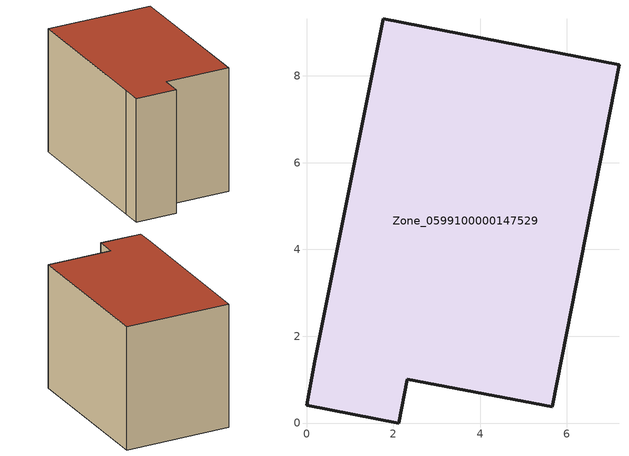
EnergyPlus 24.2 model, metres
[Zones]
Zone_0599100000147529
 floor ground (C_G): 0,0.41 0.19,1.42 1.77,9.31 7.2,8.26 5.66,0.37 2.32,1.01 2.13,0 z0
 wall outside (C_F): 0.19,1.42 0,0.41 2.13,0 2.32,1.01 5.66,0.37 7.2,8.26 1.77,9.31 0.19,1.42 z0:6.5
 roof outside (C_R): 7.2,8.26 1.77,9.31 0.19,1.42 0,0.41 2.13,0 2.32,1.01 5.66,0.37 z6.5
[BUILDING]
Pand.0599100000147529: North Axis=0; Terrain=City; Loads Convergence Tolerance Value=0.04; Temperature Convergence Tolerance Value=0.4; Solar Distribution=FullExterior; Maximum Number of Warmup Days=25; Minimum Number of Warmup Days=1
[Site:Location]
Rotterdam.The.Hague.AP_ZH_NLD Design_Conditions: Latitude=51.96; Longitude=4.45; Time Zone=1; Elevation=-4.5
[SITE:GROUNDTEMPERATURE:BUILDINGSURFACE]
18, 18, 18, 18, 18, 18, 18, 18, 18, 18, 18, 18
[MATERIAL] Thermal Absorptance=0.9; Solar Absorptance=0.7; Visible Absorptance=0.7
Name | Roughness | Thickness | Conductivity | Density | Specific Heat
G.TI.1946-1964 | MediumSmooth | 0.15 | 1 | 540 | 1210
F.TI.1946-1964 | Rough | 0.3 | 0.857143 | 1920 | 840
R.TI.1946-1964 | MediumRough | 0.2 | 0.277778 | 1500 | 1000
[CONSTRUCTION]
C_G: G.TI.1946-1964
C_F: F.TI.1946-1964
C_R: R.TI.1946-1964
[ZONE]
Zone_0599100000147529: Type=1; Multiplier=1; Ceiling Height=Autocalculate; Volume=Autocalculate; Floor Area=autocalculate; Part of Total Floor Area=Yes
[ZONEINFILTRATION:DESIGNFLOWRATE]
Infil_Zone_0599100000147529: Zone or ZoneList or Space or SpaceList=Zone_0599100000147529; Schedule=AlwaysOn; Design Flow Rate Calculation Method=Flow/Area; Flow Rate per Floor Area=0.003; Constant Term Coefficient=1; Temperature Term Coefficient=0; Velocity Term Coefficient=0; Velocity Squared Term Coefficient=0
[HVACTEMPLATE:ZONE:IDEALLOADSAIRSYSTEM]
Zone_0599100000147529: Maximum Heating Supply Air Temperature=50; Minimum Cooling Supply Air Temperature=13; Maximum Heating Supply Air Humidity Ratio=0.0156; Minimum Cooling Supply Air Humidity Ratio=0.0077; Heating Limit=NoLimit; Cooling Limit=NoLimit; Dehumidification Control Type=ConstantSensibleHeatRatio; Cooling Sensible Heat Ratio=0.7; Dehumidification Setpoint=60; Humidification Control Type=None; Humidification Setpoint=30; Outdoor Air Method=None; Outdoor Air Flow Rate per Person=0.00944; Outdoor Air Flow Rate per Zone Floor Area=0; Outdoor Air Flow Rate per Zone=0; Demand Controlled Ventilation Type=None; Outdoor Air Economizer Type=NoEconomizer; Heat Recovery Type=None; Sensible Heat Recovery Effectiveness=0.7; Latent Heat Recovery Effectiveness=0.65
[ZONECONTROL:THERMOSTAT]
ThermostatControl_Zone_0599100000147529: Zone or ZoneList=Zone_0599100000147529; Control Type Schedule=DualSetpointControlType; Control 1=Thermostat_Zone_0599100000147529; Temperature Difference Between Cutout And Setpoint=0
[THERMOSTATSETPOINT:DUALSETPOINT]
Thermostat_Zone_0599100000147529: Heating Setpoint Temperature Schedule=HeatingSetpoint_Zone_0599100000147529; Cooling Setpoint Temperature Schedule=CoolingSetpoint_Zone_0599100000147529
[SCHEDULE:COMPACT]
HeatingSetpoint_Zone_0599100000147529: Through: 12/31, For: AllDays, Until: 24:00, 21
CoolingSetpoint_Zone_0599100000147529: Through: 12/31, For: AllDays, Until: 24:00, 24
DualSetpointControlType: Through: 12/31, For: AllDays, Until: 24:00, 4
AlwaysOn: Through: 12/31, For: AllDays, Until: 24:00, 1
